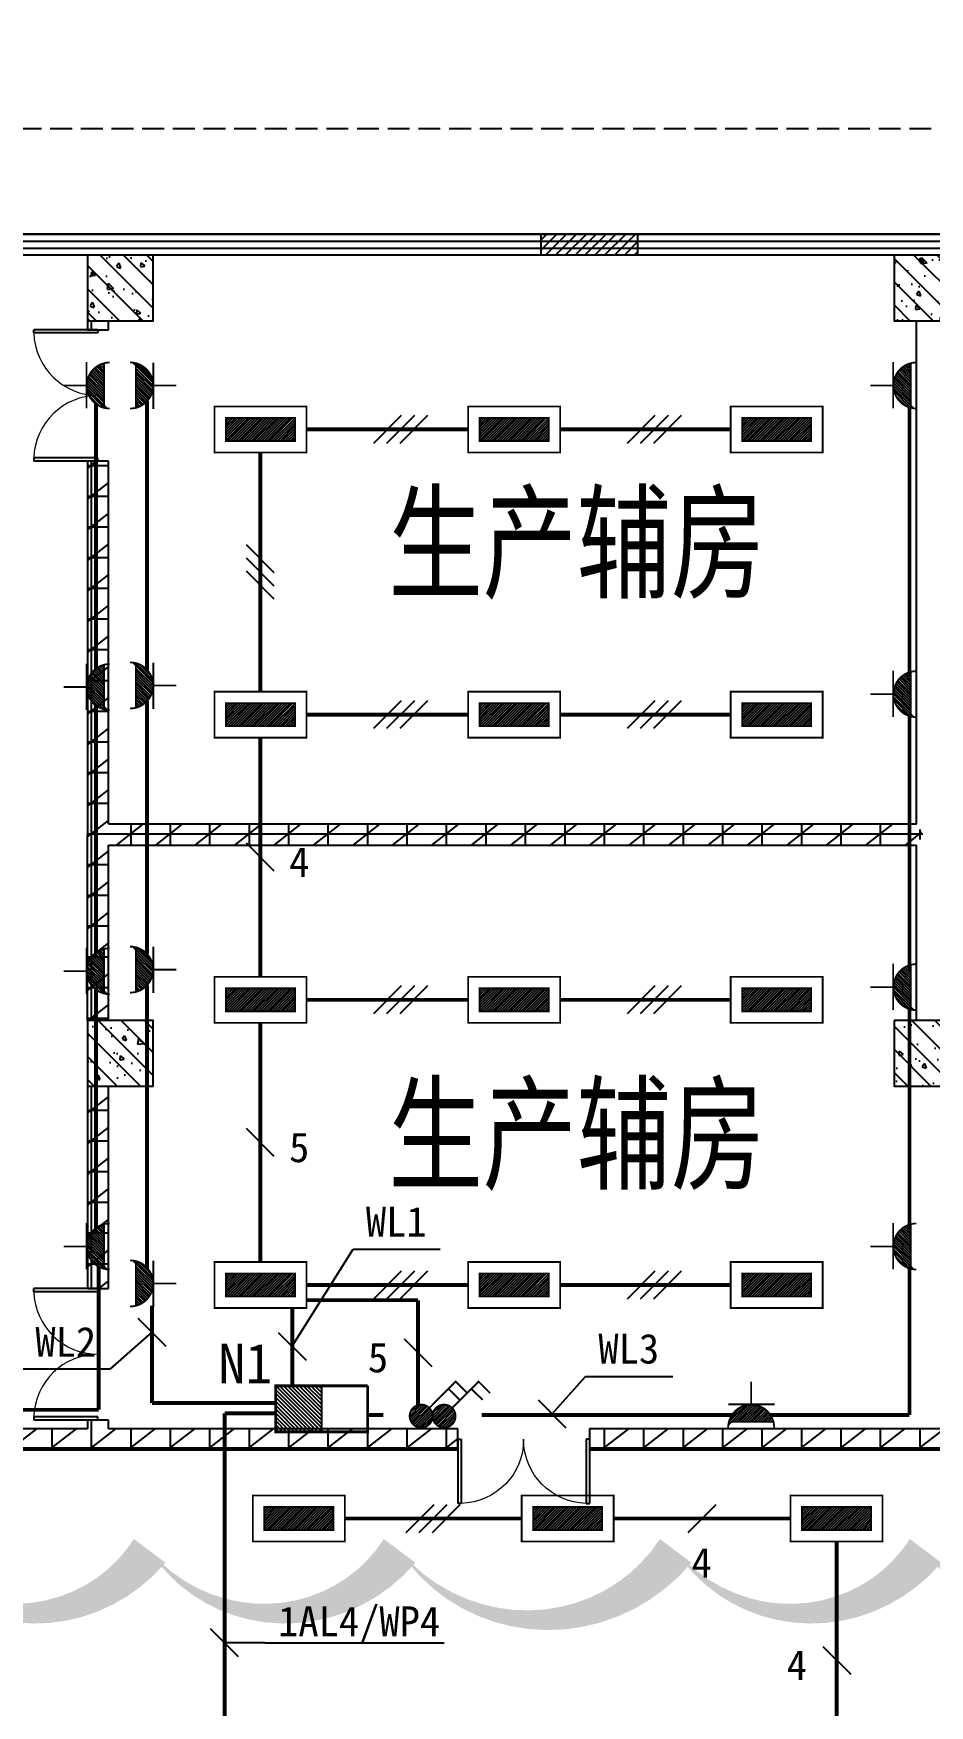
# Model space of a CAD drawing. Header units: millimetres. Extents: x -633009578 to 5705885, y -633235091 to 2571734.
# Drawn here: x 2872829 to 2883050, y 2179300 to 2198362 of the extents above; entities that cross this region are included whole.
import ezdxf

# ---------------------------------------------------------------- set-up
doc = ezdxf.new("R2010")
doc.units = ezdxf.units.MM
doc.header["$LTSCALE"] = 1000
doc.header["$MEASUREMENT"] = 0
doc.linetypes.add('DASH', pattern=[0.35, 0.25, -0.1])
doc.layers.get('0').update_dxf_attribs({"color": 9})
for name, color, linetype in [('3T_WOOD', 21, 'Continuous'), ('A-COLUM(柱)', 255, 'Continuous'), ('A-DOOR(门）', 4, 'Continuous'), ('A-F-AREA(计算)', 5, 'Continuous'), ('A-HATH(填充)', 8, 'Continuous'), ('A-ST-O(室外)', 54, 'Continuous'), ('A-TEXT(房间)', 243, 'Continuous'), ('A-WALL(墙)', 255, 'Continuous'), ('A-WINDOW（窗）', 4, 'Continuous'), ('DIM_MODI', 6, 'Continuous'), ('电-强电平面-标注', 3, 'Continuous'), ('电-强电平面-线缆', 3, 'Continuous'), ('设备-插座', 3, 'Continuous'), ('设备-照明', 3, 'Continuous'), ('设备-箱柜', 3, 'Continuous')]:
    doc.layers.add(name, color=color, linetype=linetype)
doc.styles.add('_TCH', font='simhei.ttf', dxfattribs={"width": 0.75, "bigfont": 'hztxt.shx'})
doc.styles.add('ELEC-DIM', font='simhei.ttf')
doc.styles.add('IDQSTYLE', font='simhei.ttf', dxfattribs={"width": 0.707, "bigfont": 'hztxt.shx'})
pattern_1 = [(0, (-1310557.920547368, -13.22285339003429), (0, 350), []), (37.875, (-1310157.920547368, -13.22285339003429), (-169.61527734408, 218.0766567528281), []), (90, (-1310157.920547368, -13.22285339003429), (-450, 2.755455298081545e-14), [])]

# ---------------------------------------------------------------- blocks, each defined once
blk = doc.blocks.new('$DorLib2D$00000002')
for p, q in [((-0.5, -5.684341886080802e-17), (-0.5000000000000007, 0.4875)), ((-0.4750000000000007, 0.4875), (-0.5000000000000007, 0.4875)), ((-0.475, -2.842170943040401e-17), (-0.4750000000000007, 0.4875)), ((0.475, -2.842170943040401e-17), (0.4750000000000007, 0.4875)), ((0.4750000000000007, 0.4875), (0.5000000000000007, 0.4875)), ((0.5, -5.684341886080802e-17), (0.5000000000000007, 0.4875)), ((-0.5, -5.684341886080802e-17), (-0.475, -2.842170943040401e-17)), ((0.5, -5.684341886080802e-17), (0.475, -2.842170943040401e-17))]:
    blk.add_line(p, q)
at = {"lineweight": 13}
for centre, start, end in [((-0.4875, -4.263256414560601e-17), 0, 88.53071641864632), ((0.4875, -4.263256414560601e-17), 91.4692835813537, 180)]:
    blk.add_arc(centre, 0.4875, start, end, dxfattribs=at)
blk = doc.blocks.new('$TCHSYS$WIN2D')
for p, q in [((-0.5, 0.5), (0.5, 0.5)), ((0.5, 0.1666666666666666), (-0.5, 0.1666666666666666)), ((0.5, -0.1666666666666667), (-0.5, -0.1666666666666667)), ((-0.4999999999999999, -0.5), (0.5, -0.5))]:
    blk.add_line(p, q)
blk = doc.blocks.new('_FZH')
h = blk.add_hatch()
h.set_pattern_fill('钢筋混凝土', color=256, scale=0.1, style=0)
h.set_pattern_definition([(45, (0, 0), (-0.1767766952966369, 0.1767766952966369), []), (50, (0, 0), (0.7172601826007535, -0.06275213498259512), [0.07500000000000001, -0.8250000000000001]), (355, (0, 0), (-0.138751333613, 0.7521921337000119), [0.06, -0.66]), (100.4514, (0.05977168000000001, -0.00522934), (0.5785093817140216, 0.6894395420609536), [0.06374019, -0.701142112]), (46.1842, (0, 0.2), (1.067241048625645, -0.1655190143290181), [0.1125, -1.2375]), (96.6356, (0.088936745, 0.186206693), (0.9346627055487033, 0.9741178709004418), [0.095610288, -1.051713]), (351.1842, (0, 0.2), (0.9346619451336272, 0.9741186009253247), [0.09000000000000001, -0.9900000000000001]), (21, (0.1, 0.15), (0.5969070521184617, -0.4026188906653388), [0.07500000000000001, -0.8250000000000001]), (326, (0.1, 0.15), (0.2433153319215824, 0.7251500450468529), [0.06, -0.66]), (71.4514, (0.149742233, 0.116448394), (0.84022262858149, 0.3225304967099524), [0.06374019, -0.701142112]), (37.50000000000001, (0, 0), (0.01215985531729062, 0.3328938538313115), [0, -0.652, 0, -0.67, 0, -0.6625000000000001]), (7.499999999999999, (0, 0), (0.2630695374421486, 0.3944117118823603), [0, -0.382, 0, -0.637, 0, -0.2525]), (-32.5, (-0.223, 0), (0.533822436172409, -0.02255487173437976), [0, -0.25, 0, -0.78, 0, -1.035]), (-42.5, (-0.323, 0), (0.5831861693423862, 0.1001049823323177), [0, -0.325, 0, -0.518, 0, -0.735])])
h.paths.add_polyline_path([(-0.5, -0.5), (0.5, -0.5), (0.5, 0.5), (-0.5, 0.5)])
blk.add_lwpolyline([(-0.5, -0.5), (0.5, -0.5), (0.5, 0.5), (-0.5, 0.5)], close=True)
blk = doc.blocks.new('9-29-1')
h = blk.add_hatch()
h.set_pattern_fill('ANSI31', color=256, scale=50)
h.set_pattern_definition([(45, (0, 0), (-56.1266007566822, 56.12660075668221), [])])
h.paths.add_polyline_path([(1222740.545886949, 1518097.113137864), (1223840.545886949, 1518097.113137864), (1223840.545886949, 1517857.113137864), (1222740.545886949, 1517857.113137864)])
at = {"layer": 'A-HATH(填充)'}
h = blk.add_hatch(dxfattribs=at)
h.set_pattern_fill('空心砖', color=256, scale=100, style=0)
h.set_pattern_definition(pattern_1)
h.paths.add_polyline_path([(1217805.598288397, 1517107.113137866), (1217565.598288362, 1517107.113137866), (1217565.598288361, 1517007.113137516), (1217805.598288401, 1517007.113137516)])
h = blk.add_hatch(dxfattribs=at)
h.set_pattern_fill('空心砖', color=256, scale=100, style=0)
h.set_pattern_definition(pattern_1)
h.paths.add_polyline_path([(1217805.598288359, 1511372.113137888), (1217805.598288399, 1515507.113138024), (1217565.598288361, 1515507.113138024), (1217565.59828837, 1511252.113137865), (1217725.598288361, 1511252.113137881)])
h = blk.add_hatch(dxfattribs=at)
h.set_pattern_fill('空心砖', color=256, scale=100, style=0)
h.set_pattern_definition(pattern_1)
h.paths.add_polyline_path([(1217725.598288361, 1511252.113137881), (1217805.598288355, 1511132.113137888), (1227020.598288214, 1511132.113137888), (1227100.598288312, 1511252.113137881), (1227020.598288364, 1511372.113137888), (1217805.598288359, 1511372.113137888)])
h = blk.add_hatch(dxfattribs=at)
h.set_pattern_fill('空心砖', color=256, scale=100, style=0)
h.set_pattern_definition(pattern_1)
h.paths.add_polyline_path([(1217565.598288357, 1509132.113137866), (1217805.598288368, 1509132.113137866), (1217805.598288355, 1511132.113137888), (1217725.598288361, 1511252.113137881), (1217565.59828837, 1511252.113137865)])
h = blk.add_hatch(dxfattribs=at)
h.set_pattern_fill('空心砖', color=256, scale=100, style=0)
h.set_pattern_definition(pattern_1)
h.paths.add_polyline_path([(1217805.598288371, 1508382.113137866), (1217565.598288375, 1508382.113137866), (1217565.598288407, 1506077.113138024), (1217805.59828838, 1506077.113138024)])
h = blk.add_hatch(dxfattribs=at)
h.set_pattern_fill('空心砖', color=256, scale=100, style=0)
h.set_pattern_definition(pattern_1)
h.paths.add_polyline_path([(1217565.598288391, 1504477.11313787), (1214090.598288081, 1504477.11313787), (1214090.598288081, 1504237.113137874), (1217685.59828837, 1504237.113137866), (1217685.598288383, 1504397.113137871)])
h = blk.add_hatch(dxfattribs=at)
h.set_pattern_fill('空心砖', color=256, scale=100, style=0)
h.set_pattern_definition(pattern_1)
h.paths.add_polyline_path([(1217805.598288391, 1504477.113137877), (1217805.598288387, 1504577.113137516), (1217565.598288414, 1504577.113137516), (1217565.598288391, 1504477.11313787), (1217685.598288383, 1504397.113137871)])
h = blk.add_hatch(dxfattribs=at)
h.set_pattern_fill('空心砖', color=256, scale=100, style=0)
h.set_pattern_definition(pattern_1)
h.paths.add_polyline_path([(1217685.59828837, 1504237.113137866), (1221790.598288589, 1504237.113137874), (1221790.59828859, 1504477.113137897), (1217805.598288391, 1504477.113137877), (1217685.598288384, 1504397.113137871)])
h = blk.add_hatch(dxfattribs=at)
h.set_pattern_fill('空心砖', color=256, scale=100, style=0)
h.set_pattern_definition(pattern_1)
h.paths.add_polyline_path([(1236220.598288255, 1504477.113137877), (1223290.59828859, 1504477.113137897), (1223290.59828859, 1504237.113137875), (1236460.598288373, 1504237.113137876)])
blk.add_lwpolyline([(1222740.545886949, 1518097.113137864), (1223840.545886949, 1518097.113137864), (1223840.545886949, 1517857.113137864), (1222740.545886949, 1517857.113137864)], close=True)
at = {"layer": 'A-F-AREA(计算)'}
blk.add_lwpolyline([(1121700.598288358, 1518097.113137865), (1255980.598288358, 1518097.113137865), (1255980.598288358, 1382017.113137865), (1121700.598288358, 1382017.113137865)], close=True, dxfattribs=at)
at = {"layer": 'A-ST-O(室外)', "linetype": 'DASH'}
blk.add_lwpolyline([(1231040.59779431, 1519297.113098509), (1203185.717226562, 1519297.113108536)], dxfattribs=at)
at = {"layer": 'A-WALL(墙)'}
for p, q in [((1217565.598288432, 1517107.113138146), (1217565.598288361, 1517007.113137516)), ((1217565.598288361, 1517007.113137516), (1217805.598288401, 1517007.113137516)), ((1217805.598288401, 1517007.113137516), (1217805.598288222, 1517107.113138146)), ((1227020.598288357, 1516937.113134154), (1227020.598288462, 1517107.113138146)), ((1227020.598288364, 1511372.113137888), (1227020.598288357, 1516937.113134154)), ((1217805.598288399, 1515507.113138024), (1217565.598288361, 1515507.113138024)), ((1217565.598288361, 1515507.113138024), (1217565.59828837, 1511252.113137865)), ((1217805.598288359, 1511372.113137888), (1217805.598288399, 1515507.113138024)), ((1217805.598288359, 1511372.113137888), (1227020.598288364, 1511372.113137888)), ((1217565.598288355, 1509132.113138146), (1217565.59828837, 1511252.113137865)), ((1217805.598288375, 1509132.113138146), (1217805.598288355, 1511132.113137888)), ((1217805.598288355, 1511132.113137888), (1227020.598288214, 1511132.113137888)), ((1227020.59828821, 1509132.113138146), (1227020.598288214, 1511132.113137888)), ((1217565.598288383, 1508382.113137495), (1217565.598288407, 1506077.113138024)), ((1217805.59828838, 1506077.113138024), (1217805.598288374, 1508382.113137495)), ((1217565.598288407, 1506077.113138024), (1217805.59828838, 1506077.113138024)), ((1217565.598288391, 1504477.11313787), (1214090.598288081, 1504477.11313787)), ((1217805.598288387, 1504577.113137516), (1217565.598288414, 1504577.113137516)), ((1217565.598288414, 1504577.113137516), (1217565.598288391, 1504477.11313787)), ((1217805.598288391, 1504477.113137877), (1217805.598288387, 1504577.113137516)), ((1221790.59828859, 1504477.113137897), (1217805.598288391, 1504477.113137877)), ((1221790.598288589, 1504237.113137874), (1221790.59828859, 1504477.113137897)), ((1236220.598288255, 1504477.113137877), (1223290.59828859, 1504477.113137897)), ((1223290.59828859, 1504477.113137897), (1223290.59828859, 1504237.113137875)), ((1214090.598288081, 1504237.113137874), (1217685.59828837, 1504237.113137866)), ((1217685.59828837, 1504237.113137866), (1221790.598288589, 1504237.113137874)), ((1223290.59828859, 1504237.113137875), (1236460.598288373, 1504237.113137876))]:
    blk.add_line(p, q, dxfattribs=at)
at = {"layer": 'DIM_MODI'}
blk.add_lwpolyline([(1215425.620910905, 1503085.779319126, 0, 450, 0.5), (1218275.620910905, 1503085.779319126, 0, 450, 0.5), (1221125.620910905, 1503085.779319126, 0, 450, 0.5), (1224275.620910905, 1503085.779319126, 0, 450, 0.5), (1227125.620910905, 1503085.779319126, 0, 450, 0.5), (1229975.620910905, 1503085.779319126, 0, 450, 0.5), (1231475.620910905, 1503085.779319126, 0, 450, 0.5), (1233725.620910905, 1503085.779319126, 0, 450, 0.5), (1235525.620910905, 1503085.779319126, 0, 450, 0.5), (1237775.620910905, 1503085.779319126, 0, 450, 0.5), (1237801.420044975, 1503085.779319126, 0, 450, 0.5), (1237801.420044975, 1505485.779319126, 0, 450, 0.5), (1237801.420044975, 1509085.779319126, 0, 450, 0.5), (1237801.420044975, 1511335.779319126, 0, 450, 0.5), (1237801.420044975, 1514035.779319126, 0, 450, 0.5), (1237801.420044975, 1515535.779319126, 0, 450, 0.5), (1237801.420044975, 1517485.779319126, 0, 450, 0.5), (1237801.420044975, 1521085.779319126, 0, 450, 0.5)], format="xyseb", dxfattribs=at)
at = {"layer": 'A-COLUM(柱)', "xscale": 750, "yscale": 750, "zscale": 750, "rotation": 270}
for p in [(1217940.598288357, 1517482.113137866), (1227140.598288357, 1517482.113137866), (1217940.598288357, 1508757.113137866), (1227140.598288357, 1508757.113137866)]:
    blk.add_blockref('_FZH', p, dxfattribs=at)
at = {"layer": 'A-DOOR(门）', "yscale": 1500, "zscale": 1500}
for p, xscale, rotation in [((1217685.59828837, 1516257.11313765), 1500, 90), ((1217685.59828837, 1505327.113137808), 1500, 90), ((1222540.598288357, 1504357.113137866), -1500, 180)]:
    blk.add_blockref('$DorLib2D$00000002', p, dxfattribs=dict(at, xscale=xscale, rotation=rotation))
at = {"layer": 'A-WINDOW（窗）', "extrusion": (0, 0, -1), "xscale": -32000, "yscale": 240, "zscale": 32000, "rotation": 180}
blk.add_blockref('$TCHSYS$WIN2D', (-1215840.598288277, 1517977.113137867), dxfattribs=at)
at = {"layer": 'A-TEXT(房间)', "style": '_TCH', "width": 0.75}
for p in [(1220999.526618327, 1514052.02827701), (1220999.526618327, 1507311.770026736)]:
    blk.add_text('生产辅房', height=1050, dxfattribs=at).set_placement(p)
blk = doc.blocks.new('*X353')
at = {"color": 0, "linetype": 'Continuous'}
for p, q in [((277.1059544658493, 221.9516255332986), (279.536990929048, 224.3826619964973)), ((277.1059544658493, 222.2344682457732), (279.2541482165735, 224.3826619964973)), ((277.1059544658493, 222.5173109582479), (278.9713055040988, 224.3826619964973)), ((277.1059544658493, 222.8001536707225), (278.6884627916242, 224.3826619964973)), ((277.1059544658493, 223.0829963831971), (278.4056200791496, 224.3826619964973)), ((277.1059544658493, 223.3658390956717), (278.122777366675, 224.3826619964973)), ((277.1059544658493, 223.6486818081463), (277.8399346542004, 224.3826619964973)), ((277.1059544658493, 223.9315245206209), (277.5570919417257, 224.3826619964973)), ((277.1059544658493, 224.2143672330955), (277.2742492292511, 224.3826619964973)), ((277.3198336415227, 221.8826619964973), (279.8198336415227, 224.3826619964973)), ((277.6026763539973, 221.8826619964973), (280.1026763539973, 224.3826619964973)), ((277.8855190664719, 221.8826619964973), (280.3855190664719, 224.3826619964973)), ((278.1683617789465, 221.8826619964973), (280.6683617789466, 224.3826619964973)), ((278.4512044914212, 221.8826619964973), (280.9512044914212, 224.3826619964973)), ((278.7340472038958, 221.8826619964973), (281.2340472038958, 224.3826619964973)), ((279.0168899163704, 221.8826619964973), (281.5168899163704, 224.3826619964973)), ((279.299732628845, 221.8826619964973), (281.799732628845, 224.3826619964973)), ((279.5825753413196, 221.8826619964973), (282.0825753413196, 224.3826619964973)), ((279.8654180537943, 221.8826619964973), (282.3654180537943, 224.3826619964973)), ((280.1482607662689, 221.8826619964973), (282.6482607662689, 224.3826619964973)), ((280.4311034787435, 221.8826619964973), (282.9311034787435, 224.3826619964973)), ((280.7139461912181, 221.8826619964973), (283.2139461912181, 224.3826619964973)), ((280.9967889036927, 221.8826619964973), (283.4967889036927, 224.3826619964973)), ((281.2796316161674, 221.8826619964973), (283.7796316161674, 224.3826619964973)), ((281.5624743286419, 221.8826619964973), (284.062474328642, 224.3826619964973)), ((281.8453170411166, 221.8826619964973), (284.3453170411166, 224.3826619964973)), ((282.1281597535912, 221.8826619964973), (284.6059544658494, 224.3604567087555)), ((282.4110024660658, 221.8826619964973), (284.6059544658494, 224.0776139962809)), ((282.6938451785405, 221.8826619964973), (284.6059544658494, 223.7947712838063)), ((282.976687891015, 221.8826619964973), (284.6059544658494, 223.5119285713317)), ((283.2595306034897, 221.8826619964973), (284.6059544658494, 223.229085858857)), ((283.5423733159643, 221.8826619964973), (284.6059544658494, 222.9462431463824)), ((283.8252160284389, 221.8826619964973), (284.6059544658494, 222.6634004339078)), ((284.1080587409135, 221.8826619964973), (284.6059544658494, 222.3805577214332)), ((284.3909014533882, 221.8826619964973), (284.6059544658494, 222.0977150089586))]:
    blk.add_line(p, q, dxfattribs=at)
blk = doc.blocks.new('HC000062')
at = {"color": 0, "linetype": 'Continuous', "const_width": 0.2}
for points in [[(-4.97662087547036, 2.499999999999943), (5.023379124529697, 2.499999999999943), (5.023379124529697, -2.500000000000057), (-4.97662087547036, -2.500000000000057), (-4.97662087547036, 2.499999999999943)], [(-3.72662087547036, 1.25), (-3.72662087547036, -1.250000000000057), (3.773379124529697, -1.250000000000057), (3.773379124529697, 1.25), (-3.72662087547036, 1.25)]]:
    blk.add_lwpolyline(points, dxfattribs=at)
at = {"color": 0, "linetype": 'Continuous'}
blk.add_blockref('*X353', (-280.8325753413197, -223.1326619964974), dxfattribs=at)
at = {"color": 0, "style": 'IDQSTYLE', "width": 0.7}
blk.add_attdef('PSFHATT', (7.023379124529697, -2.500000000000057), '', height=2.5, dxfattribs=at)
blk = doc.blocks.new('*X164')
at = {"color": 0, "linetype": 'Continuous'}
for p, q in [((159.595646846908, 156.7672197221619), (159.6233466819307, 156.7949195571846)), ((159.6640079704214, 156.5527381332005), (159.9061893944054, 156.7949195571846)), ((159.747532531186, 156.3534199814905), (160.18903210688, 156.7949195571846)), ((159.8446775338837, 156.1677222717137), (160.4718748193546, 156.7949195571846)), ((159.9544025265515, 155.9946045519069), (160.7547175318292, 156.7949195571846)), ((160.0760273856543, 155.833386698535), (161.0375602443038, 156.7949195571846)), ((160.2091522122192, 155.6836688126253), (161.3204029567785, 156.7949195571846)), ((160.3536147760518, 155.5452886639833), (161.6032456692531, 156.7949195571846)), ((160.5094741859558, 155.4183053614127), (161.8860883817277, 156.7949195571846)), ((160.6770167777584, 155.3030052407406), (162.1689310942023, 156.7949195571846)), ((160.8567856433337, 155.1999313938414), (162.451773806677, 156.7949195571846)), ((161.0496413096342, 155.1099443476672), (162.7346165191516, 156.7949195571846)), ((161.2568708631404, 155.0343311886988), (163.0174592316262, 156.7949195571846)), ((161.4803825063601, 154.9750001194438), (163.3003019441008, 156.7949195571846)), ((161.7230685552892, 154.9348434558983), (163.5831446565754, 156.7949195571846)), ((161.9895441276247, 154.9184763157592), (163.86598736905, 156.7949195571846)), ((162.2878715788766, 154.9339610545365), (164.4937876543064, 157.1398771299663)), ((162.6346011340941, 154.9978478972794), (164.4299008115636, 156.7931475747489)), ((163.0778250055067, 155.1582290562173), (164.2695196526256, 156.3499237033363))]:
    blk.add_line(p, q, dxfattribs=at)
blk = doc.blocks.new('HC000134')
at = {"color": 0, "linetype": 'Continuous', "const_width": 0.2}
blk.add_lwpolyline([(-2.5, 5, 0.198912367379654), (-1.767766952966213, 3.232233047033674, 0.1989123673796558), (-4.592273826913179e-16, 2.5, 0.1989123673796559), (1.767766952966213, 3.232233047033674, 0.1989123673796541), (2.5, 4.999999999999999)], format="xyb", dxfattribs=at)
for points in [[(-2.421006983541702, 4.37652170395188), (2.421006983541702, 4.37652170395188)], [(-2.549372027147456, 2.476391871554483), (2.483025305961291, 2.476391871554483)], [(0, 2.5), (0, 0)]]:
    blk.add_lwpolyline(points, dxfattribs=at)
at = {"color": 0, "linetype": 'Continuous'}
blk.add_blockref('*X164', (-162.0093508556101, -152.4183978532327), dxfattribs=at)
at = {"color": 0, "style": 'IDQSTYLE', "width": 0.7}
blk.add_attdef('PSFHATT', (4.500000010000001, 0), '', height=2.5, dxfattribs=at)
blk = doc.blocks.new('*X153')
at = {"color": 0, "linetype": 'Continuous'}
for p, q in [((234.7655414724513, 317.9212989399893), (239.3433150387835, 322.4990725063215)), ((234.7655414724513, 318.3455630087012), (238.9190509700716, 322.4990725063215)), ((234.7655414724513, 318.7698270774131), (238.4947869013596, 322.4990725063215)), ((234.7655414724513, 319.1940911461251), (238.0705228326477, 322.4990725063215)), ((234.7655414724513, 319.618355214837), (237.6462587639358, 322.4990725063215)), ((234.7655414724513, 320.0426192835489), (237.2219946952239, 322.4990725063215)), ((234.7655414724513, 320.4668833522609), (236.797730626512, 322.4990725063215)), ((234.7655414724513, 320.8911474209728), (236.3734665578, 322.4990725063215)), ((234.7655414724513, 321.3154114896847), (235.9492024890881, 322.4990725063215)), ((234.7655414724513, 321.7396755583966), (235.5249384203761, 322.4990725063215)), ((234.7655414724513, 322.1639396271086), (235.1006743516642, 322.4990725063215)), ((234.7675791074955, 317.4990725063215), (239.7655414724513, 322.4970348712774)), ((235.1918431762074, 317.4990725063215), (239.7655414724513, 322.0727708025654)), ((235.6161072449193, 317.4990725063215), (239.7655414724513, 321.6485067338535)), ((236.0403713136312, 317.4990725063215), (239.7655414724513, 321.2242426651416)), ((236.4646353823431, 317.4990725063215), (239.7655414724513, 320.7999785964296)), ((236.8888994510551, 317.4990725063215), (239.7655414724513, 320.3757145277177)), ((237.313163519767, 317.4990725063215), (239.7655414724513, 319.9514504590058)), ((237.7374275884789, 317.4990725063215), (239.7655414724513, 319.5271863902939)), ((238.1616916571909, 317.4990725063215), (239.7655414724513, 319.1029223215819)), ((238.5859557259028, 317.4990725063215), (239.7655414724513, 318.67865825287)), ((239.0102197946147, 317.4990725063215), (239.7655414724513, 318.2543941841581)), ((239.4344838633266, 317.4990725063215), (239.7655414724513, 317.8301301154461))]:
    blk.add_line(p, q, dxfattribs=at)
blk = doc.blocks.new('HC000435')
at = {"color": 0, "linetype": 'Continuous'}
blk.add_line((2.5, 0), (-2.5, 0), dxfattribs=at)
at = {"color": 0, "linetype": 'Continuous', "const_width": 0.3}
for points in [[(2.5, 0), (2.5, 5), (-2.5, 5)], [(-2.5, 5), (-2.5, 0)], [(-2.5, 0), (-2.5, -5), (2.5, -5), (2.5, 0)]]:
    blk.add_lwpolyline(points, dxfattribs=at)
at = {"color": 0, "linetype": 'Continuous'}
blk.add_blockref('*X153', (-237.2655414724513, -322.4990725063215), dxfattribs=at)
at = {"color": 0, "style": 'IDQSTYLE', "width": 0.7}
blk.add_attdef('PSFHATT', (4.500000000000028, -5), '', height=2.5, dxfattribs=at)
blk = doc.blocks.new('*X157')
at = {"color": 0, "linetype": 'Continuous'}
for p, q in [((261.9988066744281, 135.850956910748), (263.2375091559566, 137.0896593922765)), ((262.0234026256783, 135.5927101495236), (263.4957559171792, 137.0650634410244)), ((262.0463461952987, 136.1813391440932), (262.9071269225657, 137.0421198713602)), ((262.0884022348038, 135.3748670461744), (263.7135990205094, 137.00006383188)), ((262.1829592200917, 135.1865813189878), (263.9018847477136, 136.9055068466096)), ((262.3023466942452, 135.0231260806666), (264.0653399860179, 136.7861193724393)), ((262.4446987243758, 134.8826353983226), (264.205830668362, 136.6437673423088)), ((262.6100901587723, 134.7651841202445), (264.3232819464568, 136.478375907929)), ((262.8005700291263, 134.6728212781239), (264.4156447885779, 136.2878960375755)), ((263.0211904412342, 134.6105989777572), (264.4778670889456, 136.0672756254685)), ((263.2836307586351, 134.5901965826834), (264.4982694840214, 135.8048353080697)), ((263.6234742990336, 134.6471974106073), (264.4412686561033, 135.464991767677))]:
    blk.add_line(p, q, dxfattribs=at)
blk = doc.blocks.new('HC000107')
at = {"color": 0, "linetype": 'Continuous', "const_width": 0.2}
for points in [[(0.8838834764831067, 2.133883476483163), (3.75, 5), (5, 3.75)], [(2.898879886034138, 4.275409520972289), (4.191507707965854, 3.019373591507303)]]:
    blk.add_lwpolyline(points, dxfattribs=at)
blk.add_lwpolyline([(0.88388347648322, 0.3661165235168934, 0.1989123673796338), (1.249999999999944, 1.250000000000057, 0.1989123673796269), (0.8838834764831636, 2.13388347648322, 0.1989123673796352), (4.172009959724221e-16, 2.5, 0.1989123673796539), (-0.8838834764831627, 2.13388347648322, 0.1989123673796721), (-1.250000000000056, 1.250000000000057, 0.1989123673796564), (-0.8838834764832764, 0.3661165235168368, 0.198912367379673), (0, 0, 0.198912367379652)], format="xyb", close=True, dxfattribs=at)
at = {"color": 0, "linetype": 'Continuous'}
blk.add_blockref('*X157', (-263.2487560761182, -134.5897099905746), dxfattribs=at)
at = {"color": 0, "style": 'IDQSTYLE', "width": 0.7}
blk.add_attdef('PSFHATT', (7, -1e-08), '', height=2.5, dxfattribs=at)

msp = doc.modelspace()

# ---------------------------------------------------------------- linework, layer by layer
at = {"layer": '电-强电平面-标注'}
for p, q in [((2877024.881198842, 2194006.326051639), (2876706.683147307, 2193688.128000106)), ((2877174.881198842, 2194006.326051639), (2876856.683147307, 2193688.128000106)), ((2877324.881198842, 2194006.326051639), (2877006.683147307, 2193688.128000106)), ((2879918.214532141, 2194006.326051641), (2879600.016480606, 2193688.128000108)), ((2880068.214532141, 2194006.326051641), (2879750.016480606, 2193688.128000108)), ((2880218.214532141, 2194006.326051641), (2879900.016480606, 2193688.128000108)), ((2875575.759724109, 2192212.503000106), (2875257.561672577, 2192530.701051641)), ((2875575.759724109, 2192062.503000106), (2875257.561672577, 2192380.701051641)), ((2875575.759724109, 2191912.503000106), (2875257.561672577, 2192230.701051641)), ((2877024.881198842, 2190755.076051641), (2876706.683147307, 2190436.878000108)), ((2877174.881198842, 2190755.076051641), (2876856.683147307, 2190436.878000108)), ((2877324.881198842, 2190755.076051641), (2877006.683147307, 2190436.878000108)), ((2879918.214532141, 2190755.076051643), (2879600.016480606, 2190436.87800011)), ((2880068.214532141, 2190755.076051643), (2879750.016480606, 2190436.87800011)), ((2880218.214532141, 2190755.076051643), (2879900.016480606, 2190436.87800011)), ((2875575.75972411, 2188811.253000108), (2875257.561672576, 2189129.451051641)), ((2877024.881198842, 2187503.826051642), (2876706.683147307, 2187185.628000109)), ((2877174.881198842, 2187503.826051642), (2876856.683147307, 2187185.628000109)), ((2877324.881198842, 2187503.826051642), (2877006.683147307, 2187185.628000109)), ((2879918.214532141, 2187503.826051644), (2879600.016480606, 2187185.628000111)), ((2880068.214532141, 2187503.826051644), (2879750.016480606, 2187185.628000111)), ((2880218.214532141, 2187503.826051644), (2879900.016480606, 2187185.628000111)), ((2875575.75972411, 2185560.00300011), (2875257.561672576, 2185878.201051643)), ((2875781.494031688, 2183394.884616352), (2876474.499999901, 2184503.999999856)), ((2876474.499999901, 2184503.999999856), (2877469.436708761, 2184503.999999856)), ((2877024.881198842, 2184252.576051643), (2876706.683147307, 2183934.37800011)), ((2877174.881198842, 2184252.576051643), (2876856.683147307, 2183934.37800011)), ((2877324.881198842, 2184252.576051643), (2877006.683147307, 2183934.37800011)), ((2879918.214532141, 2184252.576051645), (2879600.016480606, 2183934.378000112)), ((2880068.214532141, 2184252.576051645), (2879750.016480606, 2183934.378000112)), ((2880218.214532141, 2184252.576051645), (2879900.016480606, 2183934.378000112)), ((2874021.498602796, 2183714.599025622), (2874339.696654333, 2183396.400974091)), ((2874180.597628565, 2183555.499999856), (2873699.99403163, 2183133.999999856)), ((2875622.395005921, 2183553.983642119), (2875940.593057455, 2183235.785590586)), ((2877056.03997398, 2183482.18428881), (2877374.238025514, 2183163.986237277)), ((2873699.99403163, 2183133.999999856), (2872705.05732277, 2183133.999999856)), ((2878744, 2182625), (2879126.5, 2183052)), ((2879126.5, 2183052), (2880121.43670886, 2183052)), ((2878584.900974233, 2182784.099025766), (2878903.099025767, 2182465.900974233)), ((2877080.01648077, 2181273.186582946), (2877398.214532305, 2181591.384634479)), ((2877230.01648077, 2181273.186582946), (2877548.214532305, 2181591.384634479)), ((2877380.01648077, 2181273.186582946), (2877698.214532305, 2181591.384634479)), ((2880296.683147438, 2181273.186582946), (2880614.881198971, 2181591.38463448)), ((2875167.768341507, 2179856.565577864), (2874849.570289974, 2180174.763629399)), ((2875469.173657508, 2180015.664603631), (2875008.66931574, 2180015.664603631)), ((2875469.173657508, 2180015.664603631), (2877515.687813628, 2180015.664603631)), ((2881832.471288846, 2179974.717967812), (2882150.66934038, 2179656.51991628))]:
    msp.add_line(p, q, dxfattribs=at)
at = {"layer": '电-强电平面-线缆', "color": 1, "linetype": 'Continuous', "const_width": 45}
for points in [[(2873542.097921338, 2191120.178887741), (2873542.097921338, 2194138.58967225)], [(2874125.851900887, 2191106.619824792), (2874125.851900887, 2194170.756136808)], [(2882821, 2191079.808720324), (2882821, 2194097.959839564)], [(2875944.115506416, 2193847.227025873), (2877787.448839715, 2193847.227025874)], [(2878837.448839715, 2193847.227025874), (2880780.782173031, 2193847.227025874)], [(2875416.660698343, 2193584.727025873), (2875416.660698343, 2190858.477025874)], [(2873542.097921338, 2187880.678887741), (2873542.097921338, 2190700.774222527)], [(2874125.851900887, 2187867.119824792), (2874125.851900887, 2190751.548088769)], [(2875944.115506416, 2190595.977025874), (2877787.448839715, 2190595.977025876)], [(2878837.448839715, 2190595.977025876), (2880780.782173031, 2190595.977025876)], [(2882821, 2187739.808720324), (2882821, 2190579.144389827)], [(2875416.660698343, 2190333.477025874), (2875416.660698343, 2187607.227025875)], [(2873542.097921338, 2184742.686585301), (2873542.097921338, 2187461.274222527)], [(2874125.851900887, 2184289.12752231), (2874125.851900887, 2187512.048088769)], [(2875944.115506416, 2187344.727025875), (2877787.448839715, 2187344.727025877)], [(2878837.448839715, 2187344.727025877), (2880780.782173031, 2187344.727025877)], [(2882821, 2184783.316417858), (2882821, 2187239.144389827)], [(2875416.660698343, 2187082.227025875), (2875416.660698343, 2184355.977025876)], [(2873574.5, 2182671), (2873574.5, 2184302.42515394)], [(2882821, 2182610.5), (2882821, 2184282.652087324)], [(2875944.115506416, 2184093.477025876), (2876146.416786657, 2184093.477025876)], [(2876143.999999901, 2184093.477025876), (2877787.448839715, 2184093.477025878)], [(2878837.448839715, 2184093.477025878), (2880780.782173031, 2184093.477025878)], [(2874180.597628564, 2182749.956750301), (2874180.597628566, 2183857.999999856)], [(2875781.494031688, 2182962.420190741), (2875781.494031688, 2183840.999999856)], [(2875944.11550639, 2183920.999999856), (2877215.138999747, 2183920.999999856)], [(2877215.138999747, 2182725.170526229), (2877215.138999747, 2183920.999999856)], [(2871829.214150025, 2182671), (2873574.5, 2182671)], [(2874180.597628564, 2182749.956750301), (2875592.616520232, 2182749.956750301)], [(2875010.048784081, 2176222.476550789), (2875010.048784081, 2182631.5)], [(2875010.048784081, 2182631.5), (2875592.616520232, 2182631.5)], [(2876642.616520232, 2182610.5), (2876820.899168227, 2182610.5)], [(2877943.342140348, 2182610.5), (2880795.111542886, 2182610.5)], [(2881235.82825702, 2182610.5), (2882821, 2182610.5)], [(2878397.448839871, 2181432.285608713), (2876380.782173204, 2181432.285608713)], [(2881464.115506537, 2181432.285608713), (2879447.448839871, 2181432.285608713)], [(2881991.570314613, 2178461.452275379), (2881991.570314613, 2181169.785608713)]]:
    msp.add_lwpolyline(points, dxfattribs=at)

# ---------------------------------------------------------------- block references
at = {"layer": '3T_WOOD'}
msp.add_blockref('9-29-1', (1655879.395743424, 677977.51603476), dxfattribs=at)
at = {"layer": '设备-插座', "xscale": 105, "yscale": 105, "zscale": 160}
for p, rotation in [((2873174.994031768, 2194348.292004881), 270), ((2874457.494031718, 2194348.292004819), 90.00000000000001), ((2882374.994031657, 2194348.292004822), 270), ((2873174.9940318, 2190910.476555135), 270), ((2874457.494031718, 2190929.08395678), 90.00000000000001), ((2882374.994031688, 2190829.476555076), 270), ((2873174.9940318, 2187670.976555135), 270), ((2874457.494031718, 2187689.58395678), 90.00000000000001), ((2882374.994031688, 2187489.476555076), 270), ((2873174.99403174, 2184532.98425265), 270), ((2882374.994031629, 2184532.98425259), 270), ((2874457.494031718, 2184111.591654298), 90.00000000000001), ((2881015.469899952, 2182992.852026054), 180)]:
    msp.add_blockref('HC000134', p, dxfattribs=dict(at, rotation=rotation))
at = {"layer": '设备-照明', "xscale": 105, "yscale": 105, "zscale": 105}
for name, p in [('HC000062', (2875416.660698315, 2193847.227025872)), ('HC000062', (2878309.994031612, 2193847.227025873)), ('HC000062', (2881303.327364985, 2193847.227025873)), ('HC000062', (2875416.660698315, 2190595.977025872)), ('HC000062', (2878309.994031612, 2190595.977025873)), ('HC000062', (2881303.327364985, 2190595.977025873)), ('HC000062', (2875416.660698315, 2187344.727025872)), ('HC000062', (2878309.994031612, 2187344.727025873)), ('HC000062', (2881303.327364985, 2187344.727025873)), ('HC000062', (2875416.660698315, 2184093.477025872)), ('HC000062', (2878309.994031612, 2184093.477025873)), ('HC000062', (2881303.327364985, 2184093.477025873)), ('HC000107', (2877251.653321835, 2182467.852025872)), ('HC000107', (2877512.587986739, 2182467.852025872))]:
    msp.add_blockref(name, p, dxfattribs=at)
at = {"layer": '设备-照明', "xscale": 105, "yscale": 105, "zscale": 105, "rotation": 180}
for p in [(2875858.236981254, 2181432.285608723), (2878924.903647941, 2181432.285608723), (2881991.570314627, 2181432.285608723)]:
    msp.add_blockref('HC000062', p, dxfattribs=at)
at = {"layer": '设备-箱柜', "xscale": 105, "yscale": 105, "zscale": 112, "rotation": 270}
msp.add_blockref('HC000435', (2876117.616520232, 2182682.420190741), dxfattribs=at)

# ---------------------------------------------------------------- texts
at = {"layer": '电-强电平面-标注', "style": 'ELEC-DIM'}
for s, height, p in [('4', 339.8734177215189, (2875745.141711001, 2188745.352025877)), ('5', 339.8734177215189, (2875745.141711001, 2185494.102025878)), ('WL1', 339.8734177215189, (2876620.702531545, 2184646.405063147)), ('WL2', 339.8734177215189, (2872851.259854415, 2183276.405063147)), ('N1', 453.1645569620252, (2874938, 2182973)), ('5', 339.8734177215189, (2876643.620012405, 2183098.08526304)), ('WL3', 339.8734177215189, (2879272.702531645, 2183198.202531646)), ('4', 339.8734177215189, (2880334.263185865, 2180757.285608713)), ('1AL4/WP4', 339.8734177215189, (2875619.173657507, 2180090.52251694)), ('4', 339.8734177215189, (2881420.051327271, 2179590.618942043))]:
    msp.add_text(s, height=height, dxfattribs=at).set_placement(p)

doc.saveas('drawing.dxf')
